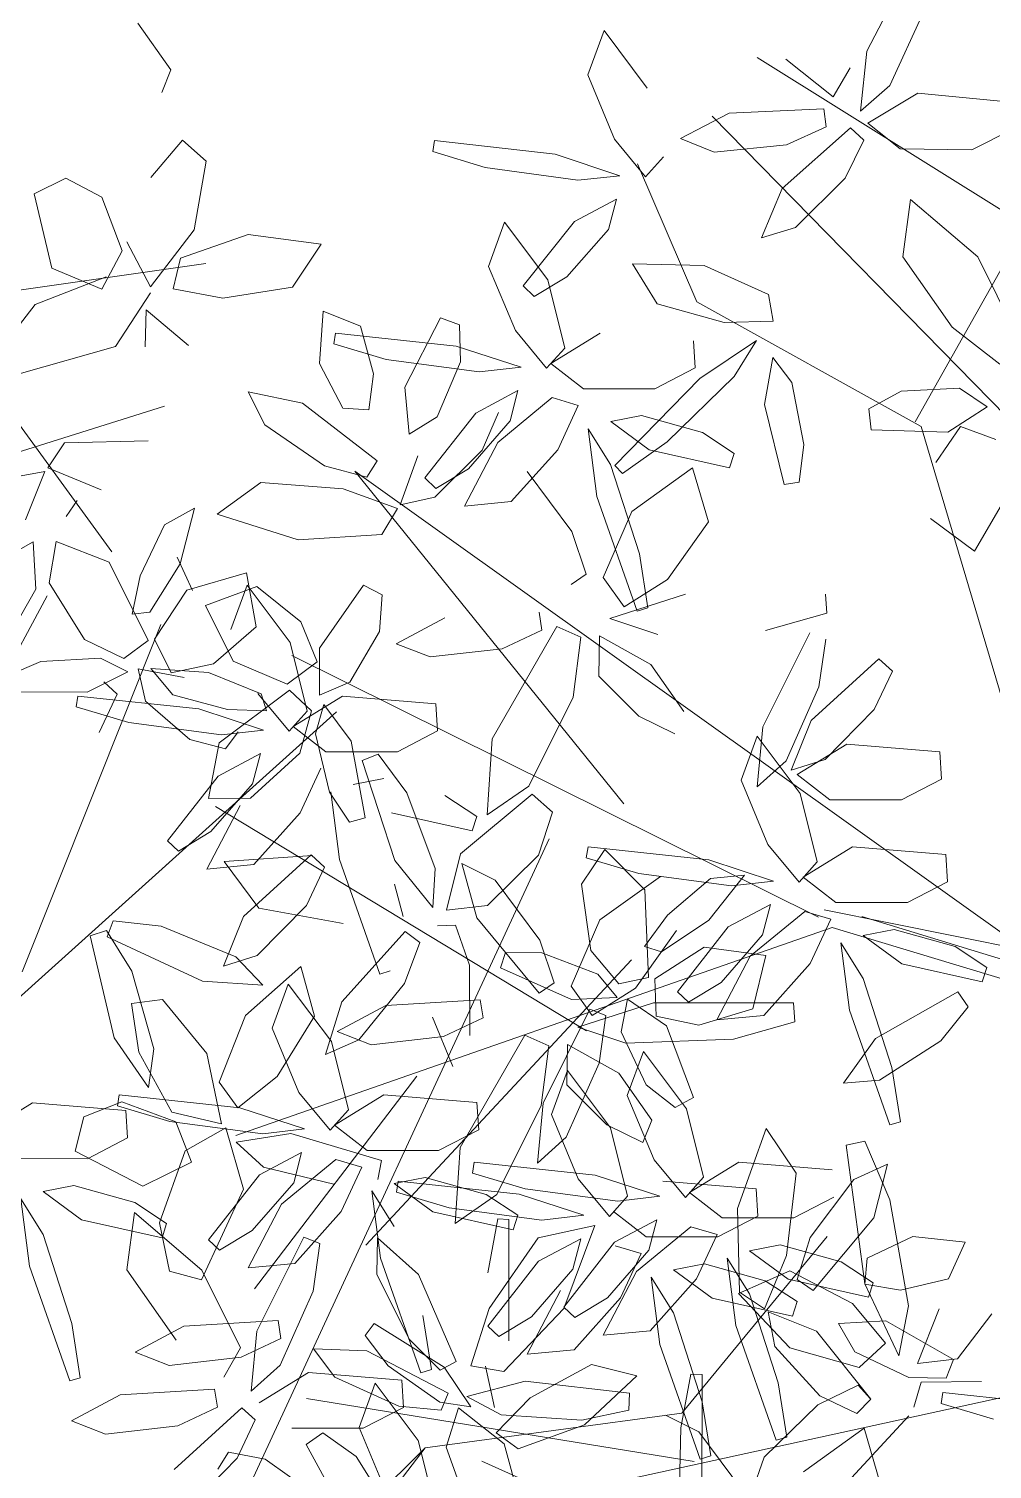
# Model space of a CAD drawing. Header units: inches. Extents: x 218980 to 233865, y 587194 to 599270.
# Drawn here: x 219070.423 to 219072.364, y 587455.978 to 587458.88 of the extents above; entities that cross this region are included whole.
import ezdxf

# ---------------------------------------------------------------- set-up
doc = ezdxf.new("R2010")
doc.units = ezdxf.units.IN
doc.header["$MEASUREMENT"] = 0
doc.layers.get('0').update_dxf_attribs({"lineweight": 0})
doc.layers.add('Proposed Urban Design', color=250, linetype='Continuous', lineweight=0)

# ---------------------------------------------------------------- blocks, each defined once
blk = doc.blocks.new('tree2')
at = {"color": 60}
for p, q in [((325199.1147, 3048397.5461), (325198.9944, 3048397.4783)), ((325199.0567, 3048397.3216), (325199.1147, 3048397.5461)), ((325198.9944, 3048397.4783), (325198.8967, 3048397.2726)), ((325198.5291, 3048397.2452), (325198.5581, 3048397.4118)), ((325198.5581, 3048397.4118), (325198.7708, 3048397.3289)), ((325198.7708, 3048397.3289), (325198.9288, 3048397.0124)), ((325198.935, 3048397.1274), (325199.0567, 3048397.3216)), ((325199.084, 3048397.215), (325199.3246, 3048397.2852)), ((325199.3246, 3048397.2852), (325199.3637, 3048397.0681)), ((325198.6719, 3048397.0167), (325198.5291, 3048397.2452)), ((325198.8967, 3048397.2726), (325198.8632, 3048397.1192)), ((325198.9538, 3048397.0178), (325199.084, 3048397.215)), ((325199.3268, 3048397.2355), (325199.2618, 3048397.0576)), ((325199.5006, 3048397.004), (325199.3268, 3048397.2355)), ((325195.7385, 3048396.772), (325195.9326, 3048397.1479)), ((325198.8632, 3048397.1192), (325198.935, 3048397.1274)), ((325199.3637, 3048397.0681), (325199.1919, 3048396.9188)), ((325198.8305, 3048396.9399), (325198.6719, 3048397.0167)), ((325198.9288, 3048397.0124), (325198.8305, 3048396.9399)), ((325199.0208, 3048396.8823), (325198.9538, 3048397.0178)), ((325199.5689, 3048396.7286), (325199.5006, 3048397.004)), ((325195.9665, 3048396.9295), (325195.8305, 3048396.634)), ((325198.3617, 3048396.87), (325198.496, 3048396.9276)), ((325198.496, 3048396.9276), (325198.7364, 3048396.9409)), ((325198.7364, 3048396.9409), (325198.847, 3048396.8866)), ((325198.847, 3048396.8866), (325198.6819, 3048396.8044)), ((325198.8876, 3048396.8979), (325199.0739, 3048396.8634)), ((325198.9174, 3048396.7678), (325198.8876, 3048396.8979)), ((325199.1919, 3048396.9188), (325199.0208, 3048396.8823)), ((325194.6803, 3048396.8552), (325194.6144, 3048396.6777)), ((325194.8528, 3048396.6228), (325194.6803, 3048396.8552)), ((325198.7493, 3048396.8456), (325198.8037, 3048396.7967)), ((325195.7123, 3048396.5302), (325195.7385, 3048396.772)), ((325198.6819, 3048396.8044), (325198.3683, 3048396.8052)), ((325198.6453, 3048396.789), (325198.6385, 3048396.7449)), ((325199.1321, 3048396.7367), (325198.6453, 3048396.789)), ((325198.8037, 3048396.7967), (325198.7307, 3048396.6419)), ((325199.0962, 3048396.6136), (325198.9174, 3048396.7678)), ((325199.37, 3048396.7987), (325199.4957, 3048396.6469)), ((325199.5125, 3048396.6664), (325199.7115, 3048396.7889)), ((325199.7115, 3048396.7889), (325200.0871, 3048396.758)), ((325195.4126, 3048396.7405), (325195.6024, 3048396.5887)), ((325195.6024, 3048396.5887), (325195.6709, 3048396.7059)), ((325198.6385, 3048396.7449), (325198.85, 3048396.682)), ((325199.3928, 3048396.6514), (325199.1321, 3048396.7367)), ((325199.4957, 3048396.6469), (325199.5689, 3048396.7286)), ((325194.6144, 3048396.6777), (325194.7212, 3048396.4182)), ((325198.85, 3048396.682), (325199.2239, 3048396.6322)), ((325199.2239, 3048396.6322), (325199.3928, 3048396.6514)), ((325199.2915, 3048396.6444), (325199.2397, 3048396.5765)), ((325199.6442, 3048396.5646), (325199.5125, 3048396.6664)), ((325195.8305, 3048396.634), (325195.7123, 3048396.5302)), ((325195.743, 3048396.4829), (325195.9437, 3048396.6027)), ((325195.9437, 3048396.6027), (325196.3188, 3048396.5666)), ((325199.2397, 3048396.5765), (325199.0962, 3048396.6136)), ((325194.9872, 3048396.4205), (325195.1844, 3048396.5226)), ((325195.1844, 3048396.5226), (325195.5648, 3048396.5403)), ((325195.5648, 3048396.5403), (325195.5752, 3048396.4679)), ((325199.3805, 3048396.5572), (325199.2106, 3048396.4662)), ((325199.3488, 3048396.4347), (325199.3805, 3048396.5572)), ((325199.9323, 3048396.5642), (325199.6442, 3048396.5646)), ((325199.7909, 3048396.5285), (325199.8547, 3048396.5551)), ((325195.3974, 3048396.2195), (325195.6731, 3048396.4642)), ((325195.5752, 3048396.4679), (325195.4144, 3048396.3952)), ((325195.6731, 3048396.4642), (325195.7268, 3048396.4146)), ((325195.8732, 3048396.3794), (325195.743, 3048396.4829)), ((325199.2106, 3048396.4662), (325199.0058, 3048396.2051)), ((325199.5405, 3048396.3188), (325199.6236, 3048396.4976)), ((325193.9965, 3048396.4123), (325193.9895, 3048396.3682)), ((325194.483, 3048396.3574), (325193.9965, 3048396.4123)), ((325194.7212, 3048396.4182), (325194.8461, 3048396.2657)), ((325195.1233, 3048396.3661), (325194.9872, 3048396.4205)), ((325195.7268, 3048396.4146), (325195.6516, 3048396.2608)), ((325196.3242, 3048396.4569), (325196.1613, 3048396.375)), ((325199.1814, 3048396.2424), (325199.3488, 3048396.4347)), ((325199.8782, 3048396.4563), (325199.7541, 3048396.4322)), ((325193.9895, 3048396.3682), (325194.2006, 3048396.3042)), ((325194.7432, 3048396.2708), (325194.483, 3048396.3574)), ((325194.8461, 3048396.2657), (325194.9198, 3048396.347)), ((325195.4144, 3048396.3952), (325195.1233, 3048396.3661)), ((325196.1613, 3048396.375), (325195.8732, 3048396.3794)), ((325199.2991, 3048396.3483), (325199.1649, 3048396.0919)), ((325194.2006, 3048396.3042), (325194.5743, 3048396.2524)), ((325199.3534, 3048396.1098), (325199.5405, 3048396.3188)), ((325194.5743, 3048396.2524), (325194.7432, 3048396.2708)), ((325195.6516, 3048396.2608), (325195.4506, 3048396.0615)), ((325199.0502, 3048396.1632), (325199.1814, 3048396.2424)), ((325194.7304, 3048396.1766), (325194.5601, 3048396.0865)), ((325194.6981, 3048396.0543), (325194.7304, 3048396.1766)), ((325195.3135, 3048396.0209), (325195.3974, 3048396.2195)), ((325195.9147, 3048396.1755), (325195.8832, 3048395.9438)), ((325196.1856, 3048395.9434), (325195.9147, 3048396.1755)), ((325199.0058, 3048396.2051), (325199.0502, 3048396.1632)), ((325199.5904, 3048396.1463), (325199.2345, 3048396.1221)), ((325199.2345, 3048396.1221), (325199.3744, 3048395.9347)), ((325194.2793, 3048396.0833), (325194.2143, 3048395.9054)), ((325194.453, 3048395.8518), (325194.2793, 3048396.0833)), ((325194.5601, 3048396.0865), (325194.3539, 3048395.8266)), ((325194.5297, 3048395.8629), (325194.6981, 3048396.0543)), ((325195.4506, 3048396.0615), (325195.3135, 3048396.0209)), ((325199.1649, 3048396.0919), (325199.3534, 3048396.1098)), ((325195.8832, 3048395.9438), (325196.0822, 3048395.6611)), ((325196.3409, 3048395.63), (325196.1856, 3048395.9434)), ((325194.2143, 3048395.9054), (325194.3224, 3048395.6465)), ((325194.7937, 3048395.9153), (325194.8934, 3048395.7543)), ((325195.083, 3048395.9089), (325194.7937, 3048395.9153)), ((325195.3418, 3048395.7924), (325195.083, 3048395.9089)), ((325198.7636, 3048395.8188), (325198.7875, 3048395.8836)), ((325198.7875, 3048395.8836), (325198.9804, 3048395.8618)), ((325194.3539, 3048395.8266), (325194.3981, 3048395.7844)), ((325194.3981, 3048395.7844), (325194.5297, 3048395.8629)), ((325194.5213, 3048395.5764), (325194.453, 3048395.8518)), ((325198.6942, 3048395.8233), (325198.7599, 3048395.8446)), ((325198.7919, 3048395.4117), (325198.6942, 3048395.8233)), ((325198.7599, 3048395.8446), (325198.8622, 3048395.6797)), ((325198.9804, 3048395.8618), (325199.2812, 3048395.7381)), ((325195.3608, 3048395.6843), (325195.3418, 3048395.7924)), ((325199.1472, 3048395.6405), (325198.7636, 3048395.8188)), ((325193.5328, 3048395.5142), (325193.548, 3048395.7251)), ((325193.548, 3048395.7251), (325193.6983, 3048395.6643)), ((325194.8934, 3048395.7543), (325195.1637, 3048395.6794)), ((325193.6983, 3048395.6643), (325193.7515, 3048395.4724)), ((325193.8771, 3048395.4186), (325194.0211, 3048395.6979)), ((325194.0211, 3048395.6979), (325194.0976, 3048395.6702)), ((325194.0976, 3048395.6702), (325194.1016, 3048395.5206)), ((325195.1637, 3048395.6794), (325195.3608, 3048395.6843)), ((325196.0822, 3048395.6611), (325196.274, 3048395.512)), ((325198.8622, 3048395.6797), (325198.9516, 3048395.3669)), ((325193.5977, 3048395.6368), (325193.5909, 3048395.5927)), ((325193.5909, 3048395.5927), (325193.8025, 3048395.5298)), ((325194.0846, 3048395.5845), (325193.5977, 3048395.6368)), ((325194.3224, 3048395.6465), (325194.4481, 3048395.4947)), ((325194.4649, 3048395.5142), (325194.6639, 3048395.6367)), ((325195.0395, 3048395.6058), (325195.0464, 3048395.4962)), ((325195.2936, 3048395.6063), (325195.0655, 3048395.454)), ((325195.2044, 3048395.4616), (325195.2936, 3048395.6063)), ((325194.3452, 3048395.4992), (325194.0846, 3048395.5845)), ((325194.4481, 3048395.4947), (325194.5213, 3048395.5764)), ((325195.3601, 3048395.5383), (325195.3267, 3048395.3486)), ((325195.4368, 3048395.4378), (325195.3601, 3048395.5383)), ((325193.6275, 3048395.3338), (325193.5328, 3048395.5142)), ((325193.8025, 3048395.5298), (325194.1763, 3048395.48)), ((325194.1016, 3048395.5206), (325194.007, 3048395.2994)), ((325194.1763, 3048395.48), (325194.3452, 3048395.4992)), ((325194.5966, 3048395.4124), (325194.4649, 3048395.5142)), ((325195.0464, 3048395.4962), (325194.8847, 3048395.412)), ((325193.7515, 3048395.4724), (325193.732, 3048395.328)), ((325193.895, 3048395.2288), (325193.8771, 3048395.4186)), ((325195.0655, 3048395.454), (325194.7235, 3048395.1036)), ((325194.9342, 3048395.1985), (325195.2044, 3048395.4616)), ((325195.4846, 3048395.1874), (325195.4368, 3048395.4378)), ((325193.2457, 3048395.4002), (325193.4644, 3048395.3546)), ((325193.3125, 3048395.2673), (325193.2457, 3048395.4002)), ((325194.3329, 3048395.405), (325194.163, 3048395.314)), ((325194.4707, 3048395.3764), (325194.2515, 3048395.1961)), ((325194.3013, 3048395.2825), (325194.3329, 3048395.405)), ((325194.576, 3048395.3454), (325194.4707, 3048395.3764)), ((325194.8847, 3048395.412), (325194.5966, 3048395.4124)), ((325195.7467, 3048395.3313), (325195.8764, 3048395.403)), ((325195.8764, 3048395.403), (325196.1124, 3048395.414)), ((325196.1124, 3048395.414), (325196.2234, 3048395.34)), ((325198.9296, 3048395.2112), (325198.7919, 3048395.4117)), ((325198.9516, 3048395.3669), (325198.9296, 3048395.2112)), ((325193.4644, 3048395.3546), (325193.7656, 3048395.1212)), ((325193.732, 3048395.328), (325193.6275, 3048395.3338)), ((325194.163, 3048395.314), (325193.9582, 3048395.0529)), ((325194.2542, 3048395.3162), (325194.1893, 3048395.1644)), ((325194.493, 3048395.1666), (325194.576, 3048395.3454)), ((325194.8307, 3048395.3041), (325194.7065, 3048395.28)), ((325195.0763, 3048395.2357), (325194.8307, 3048395.3041)), ((325195.3267, 3048395.3486), (325195.4053, 3048395.0262)), ((325195.7559, 3048395.2464), (325195.7467, 3048395.3313)), ((325196.2234, 3048395.34), (325196.0644, 3048395.2369)), ((325193.5535, 3048395.1014), (325193.3125, 3048395.2673)), ((325194.007, 3048395.2994), (325193.895, 3048395.2288)), ((325194.1339, 3048395.0902), (325194.3013, 3048395.2825)), ((325194.6161, 3048395.2505), (325194.6513, 3048394.9786)), ((325194.7062, 3048395.1064), (325194.6161, 3048395.2505)), ((325194.7065, 3048395.28), (325194.8617, 3048395.1658)), ((325196.0644, 3048395.2369), (325195.7559, 3048395.2464)), ((325196.0168, 3048395.1157), (325196.116, 3048395.2598)), ((325196.116, 3048395.2598), (325196.2578, 3048395.2075)), ((325194.2515, 3048395.1961), (325194.1173, 3048394.9397)), ((325194.754, 3048395.071), (325194.9342, 3048395.1985)), ((325195.2042, 3048395.1513), (325195.0763, 3048395.2357)), ((325195.4657, 3048395.0353), (325195.4846, 3048395.1874)), ((325193.8588, 3048394.9443), (325193.929, 3048395.1414)), ((325194.1893, 3048395.1644), (325193.9977, 3048394.9755)), ((325194.3058, 3048394.9576), (325194.493, 3048395.1666)), ((325194.8617, 3048395.1658), (325195.1855, 3048395.0932)), ((325195.1855, 3048395.0932), (325195.2042, 3048395.1513)), ((325198.2635, 3048395.0267), (325198.4625, 3048395.1492)), ((325198.4625, 3048395.1492), (325198.8381, 3048395.1183)), ((325198.8112, 3048395.1821), (325198.8044, 3048395.1379)), ((325193.7247, 3048395.0557), (325193.5535, 3048395.1014)), ((325193.7656, 3048395.1212), (325193.7247, 3048395.0557)), ((325194.0026, 3048395.011), (325194.1339, 3048395.0902)), ((325194.5495, 3048394.8367), (325194.3696, 3048395.079)), ((325194.822, 3048394.7474), (325194.7062, 3048395.1064)), ((325194.7235, 3048395.1036), (325194.754, 3048395.071)), ((325194.7923, 3048394.9181), (325195.0367, 3048395.0939)), ((325195.0367, 3048395.0939), (325195.0999, 3048394.8764)), ((325193.1213, 3048394.9063), (325193.2968, 3048395.0339)), ((325193.2968, 3048395.0339), (325193.6292, 3048395.0087)), ((325193.9582, 3048395.0529), (325194.0026, 3048395.011)), ((325195.4053, 3048395.0262), (325195.4657, 3048395.0353)), ((325193.6292, 3048395.0087), (325193.848, 3048394.9291)), ((325193.9977, 3048394.9755), (325193.8588, 3048394.9443)), ((325194.1173, 3048394.9397), (325194.3058, 3048394.9576)), ((325194.6513, 3048394.9786), (325194.8135, 3048394.5166)), ((325196.2989, 3048394.9747), (325196.1724, 3048394.7583)), ((325193.4479, 3048394.8036), (325193.1213, 3048394.9063)), ((325193.848, 3048394.9291), (325193.7839, 3048394.8253)), ((325194.6765, 3048394.6514), (325194.7923, 3048394.9181)), ((325198.6833, 3048394.9245), (325198.3951, 3048394.9249)), ((325194.6073, 3048394.6646), (325194.5495, 3048394.8367)), ((325195.0999, 3048394.8764), (325194.9356, 3048394.644)), ((325196.1724, 3048394.7583), (325195.9947, 3048394.8891)), ((325193.7839, 3048394.8253), (325193.4479, 3048394.8036)), ((325198.6292, 3048394.8166), (325198.5051, 3048394.7925)), ((325194.8563, 3048394.5294), (325194.822, 3048394.7474)), ((325198.4147, 3048394.763), (325198.4499, 3048394.4911)), ((325198.5047, 3048394.6189), (325198.4147, 3048394.763)), ((325194.5469, 3048394.6234), (325194.6073, 3048394.6646)), ((325193.0737, 3048394.5385), (325193.2803, 3048394.6158)), ((325193.2803, 3048394.6158), (325193.4579, 3048394.4734)), ((325193.5335, 3048394.3673), (325193.71, 3048394.6205)), ((325193.71, 3048394.6205), (325193.7862, 3048394.5817)), ((325194.7604, 3048394.5335), (325194.6765, 3048394.6514)), ((325194.9356, 3048394.644), (325194.7604, 3048394.5335)), ((325198.6206, 3048394.26), (325198.5047, 3048394.6189)), ((325193.7862, 3048394.5817), (325193.7753, 3048394.4339)), ((325194.7028, 3048394.4861), (325195.0081, 3048394.5844)), ((325195.5722, 3048394.5845), (325195.5775, 3048394.5074)), ((325193.1857, 3048394.3143), (325193.0737, 3048394.5385)), ((325193.8419, 3048394.3842), (325194.0377, 3048394.489)), ((325194.4178, 3048394.5119), (325194.4292, 3048394.4397)), ((325194.8135, 3048394.5166), (325194.8563, 3048394.5294)), ((325195.5775, 3048394.5074), (325195.3301, 3048394.4385)), ((325193.4579, 3048394.4734), (325193.5244, 3048394.3116)), ((325193.7753, 3048394.4339), (325193.6555, 3048394.2303)), ((325194.2293, 3048394.0011), (325194.4891, 3048394.4542)), ((325194.4292, 3048394.4397), (325194.2694, 3048394.3648)), ((325194.4891, 3048394.4542), (325194.5857, 3048394.4111)), ((325194.8963, 3048394.4219), (325194.7028, 3048394.4861)), ((325193.9788, 3048394.3316), (325193.8419, 3048394.3842)), ((325194.5857, 3048394.4111), (325194.5558, 3048394.17)), ((325194.6618, 3048394.4164), (325194.6591, 3048394.2545)), ((325194.868, 3048394.3006), (325194.6618, 3048394.4164)), ((325195.3199, 3048394.0501), (325195.5088, 3048394.4286)), ((325195.5729, 3048394.4029), (325195.5457, 3048394.2107)), ((325193.4031, 3048394.2215), (325193.1857, 3048394.3143)), ((325193.5328, 3048394.1778), (325193.5335, 3048394.3673)), ((325194.2694, 3048394.3648), (325193.9788, 3048394.3316)), ((325195.5148, 3048394.075), (325195.787, 3048394.3236)), ((325195.787, 3048394.3236), (325195.8414, 3048394.2747)), ((325192.8545, 3048394.2853), (325192.9428, 3048394.1791)), ((325193.0858, 3048394.2684), (325192.8545, 3048394.2853)), ((325193.2986, 3048394.1833), (325193.0858, 3048394.2684)), ((325193.5244, 3048394.3116), (325193.4031, 3048394.2215)), ((325195.0011, 3048394.1118), (325194.868, 3048394.3006)), ((325195.8414, 3048394.2747), (325195.7684, 3048394.1199)), ((325198.6548, 3048394.042), (325198.6206, 3048394.26)), ((325193.1297, 3048393.9857), (325193.4129, 3048394.1978)), ((325193.4129, 3048394.1978), (325193.5017, 3048394.114)), ((325193.6555, 3048394.2303), (325193.5328, 3048394.1778)), ((325194.6591, 3048394.2545), (325194.8199, 3048394.0932)), ((325195.5457, 3048394.2107), (325195.4138, 3048393.9134)), ((325192.9428, 3048394.1791), (325193.1625, 3048394.1197)), ((325193.3196, 3048394.1141), (325193.2986, 3048394.1833)), ((325193.5176, 3048394.0213), (325193.5512, 3048394.1398)), ((325193.5512, 3048394.1398), (325193.6616, 3048393.9921)), ((325194.5558, 3048394.17), (325194.3762, 3048393.8115)), ((325193.1625, 3048394.1197), (325193.3196, 3048394.1141)), ((325193.5017, 3048394.114), (325193.4546, 3048393.9443)), ((325194.8199, 3048394.0932), (325194.9647, 3048394.0215)), ((325195.7684, 3048394.1199), (325195.5702, 3048393.9178)), ((325195.2971, 3048393.8079), (325195.3199, 3048394.0501)), ((325195.4336, 3048393.8753), (325195.5148, 3048394.075)), ((325193.0862, 3048393.7617), (325193.1297, 3048393.9857)), ((325193.5737, 3048393.7872), (325193.5176, 3048394.0213)), ((325193.6616, 3048393.9921), (325193.717, 3048393.6834)), ((325194.2086, 3048393.6956), (325194.2293, 3048394.0011)), ((325195.2966, 3048394.0127), (325195.2317, 3048393.8348)), ((325195.4704, 3048393.7813), (325195.2966, 3048394.0127)), ((325195.4583, 3048393.8574), (325195.6573, 3048393.9799)), ((325195.6573, 3048393.9799), (325196.0329, 3048393.949)), ((325193.4546, 3048393.9443), (325193.2553, 3048393.7629)), ((325195.4138, 3048393.9134), (325195.2971, 3048393.8079)), ((325195.5702, 3048393.9178), (325195.4336, 3048393.8753)), ((325196.0329, 3048393.949), (325196.0398, 3048393.8394)), ((325195.59, 3048393.7556), (325195.4583, 3048393.8574)), ((325194.3762, 3048393.8115), (325194.2086, 3048393.6956)), ((325195.2317, 3048393.8348), (325195.3398, 3048393.576)), ((325196.0398, 3048393.8394), (325195.8781, 3048393.7552)), ((325193.2553, 3048393.7629), (325193.0862, 3048393.7617)), ((325193.6544, 3048393.6654), (325193.5737, 3048393.7872)), ((325195.5387, 3048393.5058), (325195.4704, 3048393.7813)), ((325195.8781, 3048393.7552), (325195.59, 3048393.7556)), ((325193.717, 3048393.6834), (325193.6544, 3048393.6654)), ((325194.6151, 3048393.5663), (325194.6083, 3048393.5221)), ((325195.102, 3048393.5139), (325194.6151, 3048393.5663)), ((325195.3398, 3048393.576), (325195.4655, 3048393.4241)), ((325195.4823, 3048393.4436), (325195.6813, 3048393.5662)), ((325195.6813, 3048393.5662), (325196.0569, 3048393.5352)), ((325193.2272, 3048393.2855), (325193.4994, 3048393.534)), ((325193.4994, 3048393.534), (325193.5538, 3048393.4851)), ((325194.6083, 3048393.5221), (325194.8199, 3048393.4593)), ((325195.3626, 3048393.4287), (325195.102, 3048393.5139)), ((325195.4655, 3048393.4241), (325195.5387, 3048393.5058)), ((325193.5538, 3048393.4851), (325193.4808, 3048393.3303)), ((325194.1064, 3048393.4997), (325194.1678, 3048393.2798)), ((325194.2407, 3048393.4326), (325194.1064, 3048393.4997)), ((325194.6634, 3048393.2717), (325194.9078, 3048393.4475)), ((325194.8199, 3048393.4593), (325195.1937, 3048393.4094)), ((325195.614, 3048393.3419), (325195.4823, 3048393.4436)), ((325194.4206, 3048393.1903), (325194.2407, 3048393.4326)), ((325195.1937, 3048393.4094), (325195.3626, 3048393.4287)), ((325193.4808, 3048393.3303), (325193.2826, 3048393.1282)), ((325195.3503, 3048393.3344), (325195.1804, 3048393.2435)), ((325195.3187, 3048393.212), (325195.3503, 3048393.3344)), ((325195.9021, 3048393.3415), (325195.614, 3048393.3419)), ((325194.1678, 3048393.2798), (325194.418, 3048392.9769)), ((325194.5476, 3048393.005), (325194.6634, 3048393.2717)), ((325195.4881, 3048393.3058), (325195.2689, 3048393.1256)), ((325195.5934, 3048393.2748), (325195.4881, 3048393.3058)), ((325195.5104, 3048393.096), (325195.5934, 3048393.2748)), ((325194.971, 3048393.2299), (325194.8067, 3048392.9975)), ((325195.1804, 3048393.2435), (325194.9756, 3048392.9824)), ((325195.1513, 3048393.0197), (325195.3187, 3048393.212)), ((325195.8481, 3048393.2336), (325195.7239, 3048393.2094)), ((325194.4784, 3048393.0181), (325194.4206, 3048393.1903)), ((325195.7236, 3048393.0359), (325195.6335, 3048393.18)), ((325195.2689, 3048393.1256), (325195.1347, 3048392.8692)), ((325195.3232, 3048392.8871), (325195.5104, 3048393.096)), ((325194.418, 3048392.9769), (325194.4784, 3048393.0181)), ((325194.6315, 3048392.887), (325194.5476, 3048393.005)), ((325194.8067, 3048392.9975), (325194.6315, 3048392.887)), ((325194.9756, 3048392.9824), (325195.02, 3048392.9405)), ((325195.02, 3048392.9405), (325195.1513, 3048393.0197)), ((325193.6051, 3048392.8218), (325193.8009, 3048392.9265)), ((325193.8009, 3048392.9265), (325194.1811, 3048392.9495)), ((325194.1811, 3048392.9495), (325194.1924, 3048392.8772)), ((325194.5739, 3048392.8396), (325194.8792, 3048392.9379)), ((325194.8792, 3048392.9379), (325195.4433, 3048392.9381)), ((325195.4433, 3048392.9381), (325195.4486, 3048392.861)), ((325194.1924, 3048392.8772), (325194.0327, 3048392.8024)), ((325195.1347, 3048392.8692), (325195.3232, 3048392.8871)), ((325194.1004, 3048392.3547), (325194.3603, 3048392.8078)), ((325194.3603, 3048392.8078), (325194.4568, 3048392.7646)), ((325194.7674, 3048392.7754), (325194.5739, 3048392.8396)), ((325195.4486, 3048392.861), (325195.2012, 3048392.792)), ((325194.0327, 3048392.8024), (325193.742, 3048392.7692)), ((325194.4568, 3048392.7646), (325194.427, 3048392.5236)), ((325194.5329, 3048392.77), (325194.5303, 3048392.608)), ((325194.7391, 3048392.6541), (325194.5329, 3048392.77)), ((325195.2012, 3048392.792), (325194.7674, 3048392.7754)), ((325194.8385, 3048392.7422), (325194.7735, 3048392.5644)), ((325195.0123, 3048392.5108), (325194.8385, 3048392.7422)), ((325194.8723, 3048392.4654), (325194.7391, 3048392.6541)), ((325194.5303, 3048392.608), (325194.691, 3048392.4468)), ((325194.427, 3048392.5236), (325194.2473, 3048392.165)), ((325194.7735, 3048392.5644), (325194.8817, 3048392.3055)), ((325194.8358, 3048392.3751), (325194.8723, 3048392.4654)), ((325194.691, 3048392.4468), (325194.8358, 3048392.3751)), ((325194.6439, 3048392.2434), (325194.157, 3048392.2958)), ((325194.9045, 3048392.1582), (325194.6439, 3048392.2434)), ((325194.7356, 3048392.139), (325194.9045, 3048392.1582)), ((325194.8922, 3048392.064), (325194.7223, 3048391.973))]:
    blk.add_line(p, q, dxfattribs=at)
at = {"color": 44}
for p, q in [((325197.4844, 3048395.2679), (325198.5214, 3048397.1925)), ((325198.4207, 3048395.6779), (325198.9797, 3048397.0774)), ((325196.3265, 3048396.1031), (325195.2963, 3048396.7475)), ((325197.5754, 3048394.8242), (325199.687, 3048396.7258)), ((325197.4634, 3048394.1139), (325195.1158, 3048396.5105)), ((325195.0532, 3048395.7627), (325194.8141, 3048396.3192)), ((325199.1493, 3048393.2041), (325200.5444, 3048396.2131)), ((325195.9332, 3048395.2795), (325196.3759, 3048396.0655)), ((325195.9579, 3048395.2607), (325195.0532, 3048395.7627)), ((325199.8049, 3048394.5767), (325200.8758, 3048395.7266)), ((325196.5911, 3048393.1216), (325195.9579, 3048395.2607)), ((325193.6755, 3048395.0805), (325196.3806, 3048393.1483)), ((325194.7601, 3048393.7395), (325193.6755, 3048395.0805)), ((325201.0785, 3048393.8998), (325201.6643, 3048394.6112)), ((325195.5435, 3048393.2831), (325193.4217, 3048394.3377)), ((325200.044, 3048393.7599), (325201.0785, 3048393.8998)), ((325199.5519, 3048393.2718), (325200.044, 3048393.7599)), ((325199.5967, 3048393.1727), (325200.044, 3048393.7599)), ((325194.6093, 3048392.8247), (325193.1144, 3048393.7294)), ((325200.2725, 3048393.7058), (325201.3189, 3048393.2363)), ((325195.566, 3048393.3127), (325196.3806, 3048393.1483)), ((325195.7183, 3048393.2863), (325197.4506, 3048392.7547)), ((325195.5982, 3048393.241), (325193.1963, 3048392.4034)), ((325197.4447, 3048392.6847), (325195.5982, 3048393.241)), ((325193.9249, 3048392.643), (325193.2711, 3048391.7848)), ((325200.7804, 3048391.9149), (325201.9184, 3048392.0776)), ((325200.7782, 3048391.9633), (325201.5399, 3048390.9151)), ((325197.3163, 3048391.5736), (325193.7676, 3048390.7982)), ((325199.7052, 3048390.8618), (325201.7527, 3048391.5018)), ((325195.0431, 3048391.0902), (325193.4813, 3048391.3439)), ((325195.9072, 3048391.2736), (325194.4594, 3048389.7096))]:
    blk.add_line(p, q, dxfattribs=at)
at = {"color": 62}
for p, q in [((325200.0871, 3048396.758), (325200.094, 3048396.6484)), ((325200.094, 3048396.6484), (325199.9323, 3048396.5642)), ((325199.9214, 3048396.1261), (325199.7909, 3048396.5285)), ((325199.8547, 3048396.5551), (325199.97, 3048396.3989)), ((325199.6637, 3048396.4027), (325199.6989, 3048396.1308)), ((325199.97, 3048396.3989), (325200.0842, 3048396.0944)), ((325200.2518, 3048396.3036), (325200.1238, 3048396.3879)), ((325200.1861, 3048396.1528), (325200.4757, 3048396.3939)), ((325200.4757, 3048396.3939), (325200.5575, 3048396.3205)), ((325199.9093, 3048396.318), (325200.2331, 3048396.2454)), ((325200.2331, 3048396.2454), (325200.2518, 3048396.3036)), ((325200.5575, 3048396.3205), (325200.501, 3048396.1471)), ((325200.6737, 3048396.0304), (325200.7679, 3048396.1707)), ((325200.7679, 3048396.1707), (325200.9286, 3048396.0086)), ((325199.6989, 3048396.1308), (325199.8611, 3048395.6688)), ((325200.0748, 3048395.9373), (325199.9214, 3048396.1261)), ((325200.13, 3048395.9259), (325200.1861, 3048396.1528)), ((325200.501, 3048396.1471), (325200.2952, 3048395.9455)), ((325200.0842, 3048396.0944), (325200.0748, 3048395.9373)), ((325201.1868, 3048395.8855), (325201.3311, 3048396.067)), ((325201.3311, 3048396.067), (325201.1936, 3048396.054)), ((325199.9559, 3048395.9004), (325199.9208, 3048396.0315)), ((325200.7113, 3048395.7635), (325200.6737, 3048396.0304)), ((325200.9286, 3048396.0086), (325200.9441, 3048395.6551)), ((325201.1936, 3048396.054), (325201.0207, 3048395.9059)), ((325200.2952, 3048395.9455), (325200.13, 3048395.9259)), ((325199.3744, 3048395.9347), (325199.7145, 3048395.8724)), ((325201.0207, 3048395.9059), (325200.9276, 3048395.7793)), ((325200.9966, 3048395.7577), (325201.1868, 3048395.8855)), ((325199.7087, 3048395.5569), (325199.9638, 3048395.8397)), ((325199.9638, 3048395.8397), (325200.0226, 3048395.7961)), ((325200.094, 3048395.863), (325200.1671, 3048395.8663)), ((325200.1671, 3048395.8663), (325200.2235, 3048395.7046)), ((325200.0226, 3048395.7961), (325199.961, 3048395.6307)), ((325200.9276, 3048395.7793), (325200.9966, 3048395.7577)), ((325200.9692, 3048395.6498), (325201.1684, 3048395.7771)), ((325201.1684, 3048395.7771), (325201.4167, 3048395.7433)), ((325199.2812, 3048395.7381), (325199.3899, 3048395.6243)), ((325200.3478, 3048395.6938), (325200.3682, 3048395.7557)), ((325200.3682, 3048395.7557), (325200.5143, 3048395.7537)), ((325200.5143, 3048395.7537), (325200.7393, 3048395.6681)), ((325200.8248, 3048395.6289), (325200.7113, 3048395.7635)), ((325201.4167, 3048395.7433), (325201.3641, 3048395.5291)), ((325199.8611, 3048395.6688), (325199.9039, 3048395.6817)), ((325200.2235, 3048395.7046), (325200.2237, 3048395.4216)), ((325200.634, 3048395.5655), (325200.3478, 3048395.6938)), ((325200.7393, 3048395.6681), (325200.8182, 3048395.5735)), ((325200.9441, 3048395.6551), (325200.8248, 3048395.6289)), ((325200.9753, 3048395.4989), (325200.9692, 3048395.6498)), ((325199.3899, 3048395.6243), (325199.1472, 3048395.6405)), ((325199.4927, 3048395.6285), (325199.4277, 3048395.4506)), ((325199.6664, 3048395.397), (325199.4927, 3048395.6285)), ((325199.961, 3048395.6307), (325199.7769, 3048395.4034)), ((325199.6424, 3048395.3449), (325199.7087, 3048395.5569)), ((325200.8182, 3048395.5735), (325200.634, 3048395.5655)), ((325200.8343, 3048395.4363), (325200.86, 3048395.5673)), ((325200.86, 3048395.5673), (325201.0162, 3048395.46)), ((325200.156, 3048395.2956), (325200.074, 3048395.495)), ((325200.519, 3048395.1483), (325200.7079, 3048395.5269)), ((325200.7079, 3048395.5269), (325200.7719, 3048395.5012)), ((325200.7719, 3048395.5012), (325200.7448, 3048395.309)), ((325201.1464, 3048395.4626), (325200.9753, 3048395.4989)), ((325201.3641, 3048395.5291), (325201.1464, 3048395.4626)), ((325199.4277, 3048395.4506), (325199.5358, 3048395.1918)), ((325200.9349, 3048395.2227), (325200.8343, 3048395.4363)), ((325201.0162, 3048395.46), (325201.1258, 3048395.1714)), ((325199.7769, 3048395.4034), (325199.6424, 3048395.3449)), ((325199.7348, 3048395.1216), (325199.6664, 3048395.397)), ((325200.7448, 3048395.309), (325200.6129, 3048395.0116)), ((325200.6176, 3048395.2806), (325200.5526, 3048395.1027)), ((325200.7914, 3048395.0491), (325200.6176, 3048395.2806)), ((325199.5358, 3048395.1918), (325199.6615, 3048395.0399)), ((325201.0509, 3048395.1304), (325200.9349, 3048395.2227)), ((325198.8044, 3048395.1379), (325199.0159, 3048395.075)), ((325199.298, 3048395.1297), (325198.8112, 3048395.1821)), ((325199.5586, 3048395.0445), (325199.298, 3048395.1297)), ((325199.6784, 3048395.0594), (325199.8773, 3048395.182)), ((325199.8773, 3048395.182), (325200.253, 3048395.151)), ((325200.253, 3048395.151), (325200.2599, 3048395.0414)), ((325200.4962, 3048394.9062), (325200.519, 3048395.1483)), ((325201.1258, 3048395.1714), (325201.0509, 3048395.1304)), ((325198.8381, 3048395.1183), (325198.845, 3048395.0087)), ((325199.0159, 3048395.075), (325199.3898, 3048395.0252)), ((325199.6615, 3048395.0399), (325199.7348, 3048395.1216)), ((325200.5526, 3048395.1027), (325200.6608, 3048394.8438)), ((325199.3898, 3048395.0252), (325199.5586, 3048395.0445)), ((325199.81, 3048394.9576), (325199.6784, 3048395.0594)), ((325200.2599, 3048395.0414), (325200.0981, 3048394.9572)), ((325200.6129, 3048395.0116), (325200.4962, 3048394.9062)), ((325201.3023, 3048394.724), (325201.4178, 3048395.0463)), ((325201.4178, 3048395.0463), (325201.5384, 3048394.866)), ((325198.845, 3048395.0087), (325198.6833, 3048394.9245)), ((325200.0981, 3048394.9572), (325199.81, 3048394.9576)), ((325199.5463, 3048394.9502), (325199.3765, 3048394.8592)), ((325199.6842, 3048394.9216), (325199.4649, 3048394.7414)), ((325199.5147, 3048394.8277), (325199.5463, 3048394.9502)), ((325199.7894, 3048394.8906), (325199.6842, 3048394.9216)), ((325201.771, 3048394.8411), (325201.9064, 3048394.9026)), ((325201.9064, 3048394.9026), (325201.8522, 3048394.6858)), ((325199.3765, 3048394.8592), (325199.1717, 3048394.5982)), ((325199.7064, 3048394.7118), (325199.7894, 3048394.8906)), ((325200.0441, 3048394.8493), (325199.92, 3048394.8252)), ((325200.2897, 3048394.7809), (325200.0441, 3048394.8493)), ((325201.5384, 3048394.866), (325201.5002, 3048394.5348)), ((325201.5958, 3048394.6068), (325201.771, 3048394.8411)), ((325198.5051, 3048394.7925), (325198.6603, 3048394.6783)), ((325198.8748, 3048394.7482), (325198.6292, 3048394.8166)), ((325199.3473, 3048394.6355), (325199.5147, 3048394.8277)), ((325199.8296, 3048394.7958), (325199.8648, 3048394.5238)), ((325199.9196, 3048394.6516), (325199.8296, 3048394.7958)), ((325199.92, 3048394.8252), (325200.0752, 3048394.711)), ((325199.9361, 3048394.8341), (325199.9293, 3048394.79)), ((325199.9293, 3048394.79), (325200.1408, 3048394.7271)), ((325200.4229, 3048394.7817), (325199.9361, 3048394.8341)), ((325200.4177, 3048394.6966), (325200.2897, 3048394.7809)), ((325200.6836, 3048394.6965), (325200.4229, 3048394.7817)), ((325201.0023, 3048394.834), (325201.3779, 3048394.8031)), ((325201.3779, 3048394.8031), (325201.3848, 3048394.6934)), ((325199.0028, 3048394.6639), (325198.8748, 3048394.7482)), ((325199.4649, 3048394.7414), (325199.3307, 3048394.485)), ((325200.1408, 3048394.7271), (325200.5147, 3048394.6773)), ((325198.6603, 3048394.6783), (325198.9841, 3048394.6057)), ((325198.8736, 3048394.7081), (325198.8422, 3048394.4764)), ((325199.1445, 3048394.476), (325198.8736, 3048394.7081)), ((325198.9841, 3048394.6057), (325199.0028, 3048394.6639)), ((325199.5193, 3048394.5028), (325199.7064, 3048394.7118)), ((325200.0752, 3048394.711), (325200.3989, 3048394.6384)), ((325200.3371, 3048394.6824), (325200.2969, 3048394.4654)), ((325200.3817, 3048394.6803), (325200.3371, 3048394.6824)), ((325200.3989, 3048394.6384), (325200.4177, 3048394.6966)), ((325200.5147, 3048394.6773), (325200.6836, 3048394.6965)), ((325201.3848, 3048394.6934), (325201.2231, 3048394.6093)), ((325201.8522, 3048394.6858), (325201.6071, 3048394.394)), ((325199.2161, 3048394.5562), (325199.3473, 3048394.6355)), ((325199.3665, 3048394.2297), (325199.5554, 3048394.6082)), ((325199.5554, 3048394.6082), (325199.6195, 3048394.5825)), ((325201.5433, 3048394.4375), (325201.5958, 3048394.6068)), ((325201.825, 3048394.5236), (325202.009, 3048394.6113)), ((325202.009, 3048394.6113), (325202.2192, 3048394.5877)), ((325199.1717, 3048394.5982), (325199.2161, 3048394.5562)), ((325199.6195, 3048394.5825), (325199.5924, 3048394.3903)), ((325202.2192, 3048394.5877), (325202.1525, 3048394.44)), ((325198.4499, 3048394.4911), (325198.6121, 3048394.0291)), ((325199.3307, 3048394.485), (325199.5193, 3048394.5028)), ((325199.8648, 3048394.5238), (325200.0269, 3048394.0618)), ((325200.5014, 3048394.5113), (325200.2966, 3048394.2502)), ((325201.8152, 3048394.4195), (325201.825, 3048394.5236)), ((325198.8422, 3048394.4764), (325199.0411, 3048394.1937)), ((325199.2998, 3048394.1626), (325199.1445, 3048394.476)), ((325201.6071, 3048394.394), (325201.5433, 3048394.4375)), ((325202.1525, 3048394.44), (325201.9587, 3048394.3943)), ((325199.5924, 3048394.3903), (325199.4605, 3048394.093)), ((325201.9587, 3048394.3943), (325201.8152, 3048394.4195)), ((325199.8391, 3048394.2602), (325199.8021, 3048394.2116)), ((325200.1203, 3048394.0841), (325199.8391, 3048394.2602)), ((325200.0697, 3048394.0747), (325200.0355, 3048394.2927)), ((325201.7096, 3048394.2606), (325201.8999, 3048394.2709)), ((325201.8999, 3048394.2709), (325202.1733, 3048394.116)), ((325199.3437, 3048393.9875), (325199.3665, 3048394.2297)), ((325199.8021, 3048394.2116), (325199.8947, 3048394.0895)), ((325200.2966, 3048394.2502), (325200.341, 3048394.2083)), ((325199.233, 3048394.0445), (325199.2998, 3048394.1626)), ((325199.4605, 3048394.093), (325199.3437, 3048393.9875)), ((325199.8947, 3048394.0895), (325200.1036, 3048393.9433)), ((325202.1733, 3048394.116), (325202.1427, 3048394.0407)), ((325198.6121, 3048394.0291), (325198.6548, 3048394.042)), ((325199.3751, 3048393.9407), (325199.574, 3048394.0633)), ((325199.574, 3048394.0633), (325199.9497, 3048394.0323)), ((325199.9497, 3048394.0323), (325199.9566, 3048393.9227)), ((325200.0269, 3048394.0618), (325200.0697, 3048394.0747)), ((325202.1427, 3048394.0407), (325201.993, 3048394.0426)), ((325198.6201, 3048393.8678), (325198.8159, 3048393.9726)), ((325198.8159, 3048393.9726), (325199.1961, 3048393.9956)), ((325199.1961, 3048393.9956), (325199.2074, 3048393.9233)), ((325199.8428, 3048394.02), (325199.7778, 3048393.8421)), ((325200.0165, 3048393.7886), (325199.8428, 3048394.02)), ((325199.0332, 3048393.6725), (325199.3054, 3048393.921)), ((325199.2074, 3048393.9233), (325199.0477, 3048393.8485)), ((325199.3054, 3048393.921), (325199.3598, 3048393.8721)), ((325199.9566, 3048393.9227), (325199.7948, 3048393.8385)), ((325198.757, 3048393.8153), (325198.6201, 3048393.8678)), ((325199.3598, 3048393.8721), (325199.2867, 3048393.7173)), ((325199.0477, 3048393.8485), (325198.757, 3048393.8153)), ((325199.7948, 3048393.8385), (325199.5067, 3048393.8389)), ((325199.2867, 3048393.7173), (325199.0885, 3048393.5153)), ((325196.0569, 3048393.5352), (325196.0638, 3048393.4256)), ((325196.0638, 3048393.4256), (325195.9021, 3048393.3415)), ((325193.146, 3048393.0857), (325193.2272, 3048393.2855)), ((325196.0937, 3048393.1652), (325195.8481, 3048393.2336)), ((325195.6335, 3048393.18), (325195.6687, 3048392.9081)), ((325195.7239, 3048393.2094), (325195.8791, 3048393.0952)), ((325196.2216, 3048393.0808), (325196.0937, 3048393.1652)), ((325193.2826, 3048393.1282), (325193.146, 3048393.0857)), ((325195.8791, 3048393.0952), (325196.2029, 3048393.0227)), ((325193.2359, 3048392.8867), (325193.4579, 3048393.084)), ((325193.4579, 3048393.084), (325193.5134, 3048392.8835)), ((325196.2029, 3048393.0227), (325196.2216, 3048393.0808)), ((325195.8394, 3048392.6769), (325195.7236, 3048393.0359)), ((325195.7736, 3048392.7938), (325196.1049, 3048392.9816)), ((325196.1049, 3048392.9816), (325196.1469, 3048392.9217)), ((325192.7757, 3048392.9347), (325192.9013, 3048392.9509)), ((325192.8054, 3048392.739), (325192.7757, 3048392.9347)), ((325192.9013, 3048392.9509), (325193.0795, 3048392.7334)), ((325196.1469, 3048392.9217), (325196.0363, 3048392.7842)), ((325193.1294, 3048392.6178), (325193.2359, 3048392.8867)), ((325193.5134, 3048392.8835), (325193.3633, 3048392.6416)), ((325195.6687, 3048392.9081), (325195.8309, 3048392.446)), ((325193.742, 3048392.7692), (325193.6051, 3048392.8218)), ((325195.6438, 3048392.6136), (325195.7736, 3048392.7938)), ((325196.0363, 3048392.7842), (325195.7899, 3048392.6266)), ((325192.9387, 3048392.4968), (325192.8054, 3048392.739)), ((325193.0795, 3048392.7334), (325193.1388, 3048392.4505)), ((325193.3633, 3048392.6416), (325193.2044, 3048392.515)), ((325195.8737, 3048392.4589), (325195.8394, 3048392.6769)), ((325193.2044, 3048392.515), (325193.1294, 3048392.6178)), ((325195.7899, 3048392.6266), (325195.6438, 3048392.6136)), ((325192.5834, 3048392.4783), (325192.7366, 3048392.5385)), ((325192.7366, 3048392.5385), (325192.9547, 3048392.459)), ((325192.5486, 3048392.3402), (325192.5834, 3048392.4783)), ((325193.1388, 3048392.4505), (325192.9387, 3048392.4968)), ((325192.9547, 3048392.459), (325193.0174, 3048392.2964)), ((325195.0806, 3048392.2353), (325195.0123, 3048392.5108)), ((325195.8309, 3048392.446), (325195.8737, 3048392.4589)), ((325192.9917, 3048392.3415), (325193.1563, 3048392.4344)), ((325193.1563, 3048392.4344), (325193.2276, 3048392.187)), ((325193.1972, 3048392.3761), (325193.4177, 3048392.412)), ((325193.4177, 3048392.412), (325193.7826, 3048392.3021)), ((325192.822, 3048392.1987), (325192.5486, 3048392.3402)), ((325192.8889, 3048392.052), (325192.9917, 3048392.3415)), ((325193.3072, 3048392.276), (325193.1972, 3048392.3761)), ((325194.0797, 3048392.0491), (325194.1004, 3048392.3547)), ((325195.6548, 3048392.3647), (325195.7305, 3048392.3801)), ((325195.7299, 3048391.8055), (325195.6548, 3048392.3647)), ((325195.7305, 3048392.3801), (325195.8317, 3048392.144)), ((325193.0174, 3048392.2964), (325192.822, 3048392.1987)), ((325193.7826, 3048392.3021), (325193.7679, 3048392.2263)), ((325194.157, 3048392.2958), (325194.1502, 3048392.2517)), ((325194.8817, 3048392.3055), (325195.0074, 3048392.1536)), ((325195.0242, 3048392.1732), (325195.2232, 3048392.2957)), ((325195.2232, 3048392.2957), (325195.5988, 3048392.2648)), ((325193.5917, 3048392.2076), (325193.3072, 3048392.276)), ((325194.1502, 3048392.2517), (325194.3617, 3048392.1888)), ((325195.0074, 3048392.1536), (325195.0806, 3048392.2353)), ((325193.2276, 3048392.187), (325193.0584, 3048391.8214)), ((325194.3617, 3048392.1888), (325194.7356, 3048392.139)), ((325195.1559, 3048392.0714), (325195.0242, 3048392.1732)), ((325194.2473, 3048392.165), (325194.0797, 3048392.0491)), ((325195.6057, 3048392.1551), (325195.444, 3048392.071)), ((325195.8317, 3048392.144), (325195.9058, 3048391.7163)), ((325192.9289, 3048391.8569), (325192.8889, 3048392.052)), ((325194.8605, 3048391.9415), (325194.8922, 3048392.064)), ((325195.444, 3048392.071), (325195.1559, 3048392.0714)), ((325194.6428, 3048392.0403), (325194.4143, 3048391.9905)), ((325194.5175, 3048391.7063), (325194.6428, 3048392.0403)), ((325195.03, 3048392.0354), (325194.8108, 3048391.8551)), ((325195.1353, 3048392.0044), (325195.03, 3048392.0354)), ((325195.0523, 3048391.8256), (325195.1353, 3048392.0044)), ((325193.764, 3048391.8441), (325193.7665, 3048391.9907)), ((325193.7665, 3048391.9907), (325193.932, 3048391.8426)), ((325194.4143, 3048391.9905), (325194.2168, 3048391.7068)), ((325194.7223, 3048391.973), (325194.5175, 3048391.7119)), ((325194.6931, 3048391.7492), (325194.8605, 3048391.9415)), ((325195.3899, 3048391.9631), (325195.2658, 3048391.939)), ((325195.2658, 3048391.939), (325195.421, 3048391.8248)), ((325195.6355, 3048391.8947), (325195.3899, 3048391.9631)), ((325195.1754, 3048391.9095), (325195.2106, 3048391.6376)), ((325195.2654, 3048391.7654), (325195.1754, 3048391.9095)), ((325195.7635, 3048391.8103), (325195.6355, 3048391.8947)), ((325193.0584, 3048391.8214), (325192.9289, 3048391.8569)), ((325193.8947, 3048391.5823), (325193.764, 3048391.8441)), ((325193.932, 3048391.8426), (325194.0838, 3048391.4933)), ((325194.8108, 3048391.8551), (325194.6766, 3048391.5987)), ((325194.8651, 3048391.6166), (325195.0523, 3048391.8256)), ((325195.221, 3048391.7663), (325195.4283, 3048391.8578)), ((325195.421, 3048391.8248), (325195.7448, 3048391.7522)), ((325195.4283, 3048391.8578), (325195.6804, 3048391.7257)), ((325195.4277, 3048391.5474), (325195.221, 3048391.7663)), ((325195.3813, 3048391.4064), (325195.2654, 3048391.7654)), ((325195.7448, 3048391.7522), (325195.7635, 3048391.8103)), ((325194.2168, 3048391.7068), (325194.1424, 3048391.4754)), ((325194.2762, 3048391.453), (325194.5175, 3048391.7063)), ((325194.5175, 3048391.7119), (325194.5619, 3048391.67)), ((325194.5619, 3048391.67), (325194.6931, 3048391.7492)), ((325192.9864, 3048391.6344), (325193.3666, 3048391.6574)), ((325193.3666, 3048391.6574), (325193.3779, 3048391.5851)), ((325192.7906, 3048391.5297), (325192.9864, 3048391.6344)), ((325193.3779, 3048391.5851), (325193.2182, 3048391.5103)), ((325194.6766, 3048391.5987), (325194.8651, 3048391.6166)), ((325195.2106, 3048391.6376), (325195.3728, 3048391.1756)), ((325192.9275, 3048391.4771), (325192.7906, 3048391.5297)), ((325193.5089, 3048391.5436), (325193.7244, 3048391.5357)), ((325193.5957, 3048391.4298), (325193.5089, 3048391.5436)), ((325194.0198, 3048391.4579), (325193.8947, 3048391.5823)), ((325195.7074, 3048391.4679), (325195.4277, 3048391.5474)), ((325193.2182, 3048391.5103), (325192.9275, 3048391.4771)), ((325194.0838, 3048391.4933), (325194.0198, 3048391.4579)), ((325194.1424, 3048391.4754), (325194.2762, 3048391.453)), ((325194.1268, 3048391.3518), (325194.3621, 3048391.4133)), ((325194.3621, 3048391.4133), (325194.7824, 3048391.3655)), ((325195.03, 3048391.4418), (325194.9897, 3048391.2248)), ((325195.0746, 3048391.4397), (325195.03, 3048391.4418)), ((325195.0738, 3048390.9501), (325195.0746, 3048391.4397)), ((325194.7824, 3048391.3655), (325194.7802, 3048391.2965)), ((325195.4156, 3048391.1884), (325195.3813, 3048391.4064)), ((325194.2658, 3048391.2783), (325194.1268, 3048391.3518)), ((325194.7802, 3048391.2965), (325194.5903, 3048391.2562)), ((325195.5406, 3048391.3175), (325195.3243, 3048391.107)), ((325194.5903, 3048391.2562), (325194.2658, 3048391.2783)), ((325194.9897, 3048391.2248), (325194.9796, 3048390.8478)), ((325195.3728, 3048391.1756), (325195.4156, 3048391.1884)), ((325193.1239, 3048391.0582), (325193.1672, 3048391.1271)), ((325193.1672, 3048391.1271), (325193.3143, 3048391.0993)), ((325195.3243, 3048391.107), (325195.2756, 3048390.965))]:
    blk.add_line(p, q, dxfattribs=at)
at = {"color": 64}
for p, q in [((325200.8597, 3048394.7736), (325200.7914, 3048395.0491)), ((325200.6608, 3048394.8438), (325200.7865, 3048394.6919)), ((325200.7865, 3048394.6919), (325200.8597, 3048394.7736)), ((325201.3108, 3048394.3874), (325201.3023, 3048394.724)), ((325200.381, 3048394.1906), (325200.3817, 3048394.6803)), ((325200.935, 3048394.6097), (325200.8033, 3048394.7115)), ((325201.2231, 3048394.6093), (325200.935, 3048394.6097)), ((325200.6713, 3048394.6023), (325200.5014, 3048394.5113)), ((325200.6396, 3048394.4798), (325200.6713, 3048394.6023)), ((325200.9144, 3048394.5427), (325200.8091, 3048394.5737)), ((325200.8313, 3048394.3639), (325200.9144, 3048394.5427)), ((325201.169, 3048394.5014), (325201.0449, 3048394.4773)), ((325201.4146, 3048394.433), (325201.169, 3048394.5014)), ((325201.5002, 3048394.5348), (325201.412, 3048394.3193)), ((325200.4722, 3048394.2875), (325200.6396, 3048394.4798)), ((325200.9545, 3048394.4478), (325200.9897, 3048394.1759)), ((325201.0445, 3048394.3037), (325200.9545, 3048394.4478)), ((325201.0449, 3048394.4773), (325201.2001, 3048394.3631)), ((325201.5426, 3048394.3486), (325201.4146, 3048394.433)), ((325200.5899, 3048394.3934), (325200.4557, 3048394.137)), ((325201.412, 3048394.3193), (325201.3108, 3048394.3874)), ((325200.6442, 3048394.1549), (325200.8313, 3048394.3639)), ((325201.2001, 3048394.3631), (325201.5239, 3048394.2905)), ((325201.5239, 3048394.2905), (325201.5426, 3048394.3486)), ((325200.341, 3048394.2083), (325200.4722, 3048394.2875)), ((325201.1604, 3048393.9447), (325201.0445, 3048394.3037)), ((325201.4267, 3048394.308), (325201.6209, 3048394.23)), ((325201.4524, 3048394.1679), (325201.4267, 3048394.308)), ((325201.7757, 3048394.1458), (325201.7096, 3048394.2606)), ((325201.6209, 3048394.23), (325201.8401, 3048393.9559)), ((325200.4557, 3048394.137), (325200.6442, 3048394.1549)), ((325200.9897, 3048394.1759), (325201.1519, 3048393.7139)), ((325201.6337, 3048393.969), (325201.4524, 3048394.1679)), ((325201.993, 3048394.0426), (325201.7757, 3048394.1458)), ((325200.2287, 3048393.9248), (325200.1203, 3048394.0841)), ((325200.2867, 3048394.0883), (325200.3237, 3048393.9225)), ((325200.7138, 3048394.0955), (325200.4678, 3048393.9607)), ((325200.8975, 3048394.0496), (325200.7138, 3048394.0955)), ((325200.6857, 3048393.8524), (325200.8975, 3048394.0496)), ((325201.7828, 3048393.8982), (325201.6337, 3048393.969)), ((325200.1036, 3048393.9433), (325200.2287, 3048393.9248)), ((325200.4678, 3048393.9607), (325200.33, 3048393.8197)), ((325201.1947, 3048393.7267), (325201.1604, 3048393.9447)), ((325201.8401, 3048393.9559), (325201.7828, 3048393.8982)), ((325200.4189, 3048393.7554), (325200.6857, 3048393.8524)), ((325201.1462, 3048393.8243), (325201.012, 3048393.8915)), ((325199.7778, 3048393.8421), (325199.8859, 3048393.5833)), ((325200.33, 3048393.8197), (325200.4189, 3048393.7554)), ((325201.3262, 3048393.582), (325201.1462, 3048393.8243)), ((325201.569, 3048393.6634), (325201.8134, 3048393.8392)), ((325201.8134, 3048393.8392), (325201.8766, 3048393.6217)), ((325200.0849, 3048393.5131), (325200.0165, 3048393.7886)), ((325201.1519, 3048393.7139), (325201.1947, 3048393.7267)), ((325201.7778, 3048392.8571), (325201.6447, 3048393.0459)), ((325201.7414, 3048392.7668), (325201.7778, 3048392.8571)), ((325201.6967, 3048392.4235), (325201.8255, 3048392.5739)), ((325201.8255, 3048392.5739), (325201.9198, 3048392.4893)), ((325201.9198, 3048392.4893), (325201.8715, 3048392.2123)), ((325201.3543, 3048392.4214), (325201.4999, 3048392.3447)), ((325201.8166, 3048392.0991), (325202.0897, 3048392.194)), ((325202.0897, 3048392.194), (325202.3841, 3048392.1549)), ((325202.3841, 3048392.1549), (325202.2685, 3048391.9819)), ((325202.2685, 3048391.9819), (325201.9874, 3048391.9375)), ((325195.8678, 3048391.516), (325195.7299, 3048391.8055)), ((325195.6804, 3048391.7257), (325195.8132, 3048391.5668)), ((325195.9058, 3048391.7163), (325195.8678, 3048391.516)), ((325196.0297, 3048391.7044), (325195.9423, 3048391.4846)), ((325196.1032, 3048391.5035), (325196.2416, 3048391.6842)), ((325193.7244, 3048391.5357), (325194.0512, 3048391.3651)), ((325195.8132, 3048391.5668), (325195.7074, 3048391.4679)), ((325195.9423, 3048391.4846), (325196.1032, 3048391.5035)), ((325193.8534, 3048391.3128), (325193.5957, 3048391.4298)), ((325195.9577, 3048391.4099), (325196.2005, 3048391.4123)), ((325194.0512, 3048391.3651), (325194.0238, 3048391.2972)), ((325195.7035, 3048391.3977), (325195.5406, 3048391.3175)), ((325195.7524, 3048391.3432), (325195.7035, 3048391.3977)), ((325195.9277, 3048391.3085), (325195.9577, 3048391.4099)), ((325196.0442, 3048391.3672), (325196.0375, 3048391.323)), ((325196.5311, 3048391.3148), (325196.0442, 3048391.3672)), ((325194.0238, 3048391.2972), (325193.8534, 3048391.3128)), ((325194.043, 3048391.1478), (325194.0935, 3048391.3064)), ((325194.0935, 3048391.3064), (325194.2768, 3048391.1614)), ((325196.0375, 3048391.323), (325196.249, 3048391.2602)), ((325193.4799, 3048391.158), (325193.5464, 3048391.205)), ((325193.5464, 3048391.205), (325193.6809, 3048391.1093)), ((325193.6482, 3048390.8501), (325193.4799, 3048391.158)), ((325194.1413, 3048390.877), (325194.043, 3048391.1478)), ((325194.2768, 3048391.1614), (325194.3764, 3048390.7979)), ((325193.3143, 3048391.0993), (325193.5104, 3048390.9598)), ((325193.6809, 3048391.1093), (325193.8249, 3048390.8819))]:
    blk.add_line(p, q, dxfattribs=at)
at = {"color": 66}
for p, q in [((325201.227, 3048392.3575), (325201.3543, 3048392.4214)), ((325201.2984, 3048392.0581), (325201.227, 3048392.3575)), ((325201.4999, 3048392.3447), (325201.5822, 3048392.1276)), ((325201.8715, 3048392.2123), (325201.6959, 3048391.9827)), ((325201.5822, 3048392.1276), (325201.5, 3048391.9739)), ((325201.6959, 3048391.9827), (325201.6004, 3048392.1644)), ((325201.5, 3048391.9739), (325201.2984, 3048392.0581)), ((325201.7877, 3048391.9752), (325201.8166, 3048392.0991)), ((325201.231, 3048391.9116), (325201.5173, 3048392.0229)), ((325201.6953, 3048391.9589), (325201.5545, 3048391.7433)), ((325201.9874, 3048391.9375), (325201.7877, 3048391.9752)), ((325201.1095, 3048391.7539), (325201.231, 3048391.9116)), ((325201.6739, 3048391.7412), (325201.6778, 3048391.8899)), ((325201.6778, 3048391.8899), (325201.849, 3048391.7463)), ((325201.5545, 3048391.7433), (325201.1671, 3048391.6327)), ((325201.2817, 3048391.2533), (325201.3498, 3048391.3545)), ((325201.3498, 3048391.3545), (325201.6864, 3048391.363)), ((325201.1303, 3048391.2129), (325201.2703, 3048391.2386)), ((325201.2703, 3048391.2386), (325201.1923, 3048391.0444)), ((325201.4971, 3048391.1652), (325201.2817, 3048391.2533)), ((325201.3564, 3048391.0582), (325201.3999, 3048391.122)), ((325201.1082, 3048390.8896), (325201.2229, 3048390.9557)), ((325201.2229, 3048390.9557), (325201.2333, 3048390.7654)), ((325201.8034, 3048390.8943), (325201.8649, 3048390.7589))]:
    blk.add_line(p, q, dxfattribs=at)
at = {"color": 68}
blk.add_line((325201.2333, 3048390.7654), (325201.0784, 3048390.492), dxfattribs=at)

msp = doc.modelspace()

# ---------------------------------------------------------------- block references
at = {"layer": 'Proposed Urban Design', "xscale": 0.5, "yscale": 0.5, "zscale": 0.5}
for p in [(56469.8201, -936737.6316), (56474.2418, -936739.5515), (56471.1992, -936740.8589)]:
    msp.add_blockref('tree2', p, dxfattribs=at)

doc.saveas('drawing.dxf')
